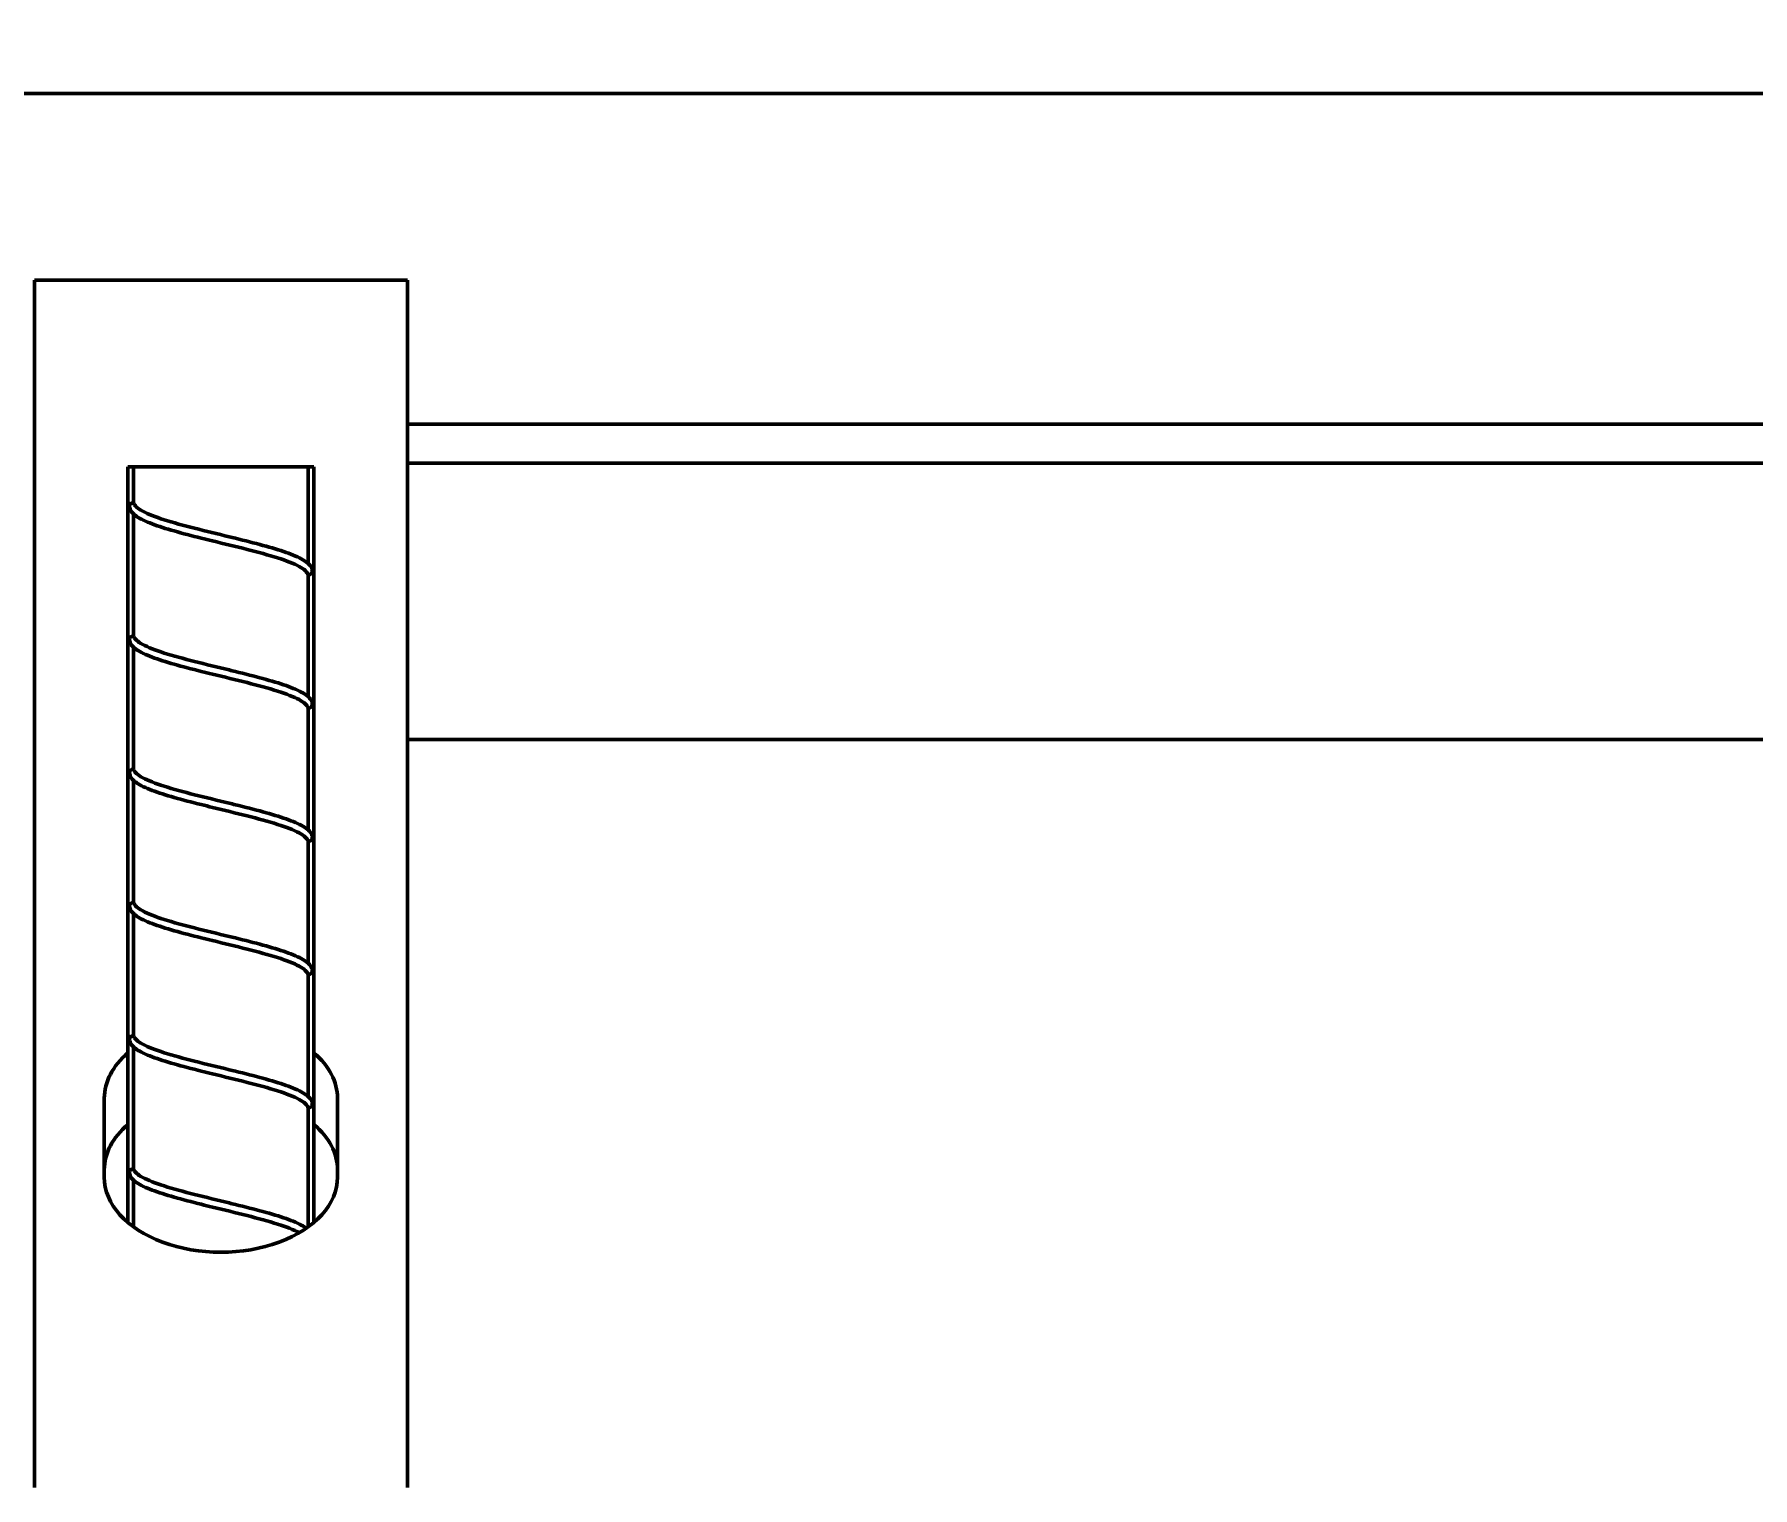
# Model space of a CAD drawing. Header units: inches. Extents: x 39 to 190, y 80 to 114.
# Drawn here: x 71.338 to 75.945, y 88.814 to 92.71 of the extents above; entities that cross this region are included whole.
import ezdxf

# ---------------------------------------------------------------- set-up
doc = ezdxf.new("R2010")
doc.units = ezdxf.units.IN
doc.header["$LTSCALE"] = 8
doc.header["$MEASUREMENT"] = 0
doc.layers.add('Visible (ANSI)', color=7, linetype='Continuous', lineweight=50)
doc.styles.add('Dim Text (Zurn)', font='')
doc.styles.add('ZURN', font='romans.shx')
doc.styles.get('Dim Text (Zurn)').set_extended_font_data('Tahoma', italic=True)
doc.dimstyles.new('Frac 1_32 (Zurn)', dxfattribs={"dimscale": 8, "dimtxt": 0.125, "dimasz": 0.098425, "dimexe": 0.125, "dimexo": 0.0625, "dimgap": 0.031496, "dimtad": 0, "dimtih": 1, "dimtoh": 1, "dimdec": 5, "dimrnd": 1e-08, "dimzin": 0, "dimdsep": 46, "dimlunit": 5, "dimtxsty": 'Dim Text (Zurn)', "dimcen": 0.09, "dimdle": 0.393701, "dimclrd": 256, "dimclre": 256, "dimclrt": 256, "dimadec": 0, "dimazin": 3, "dimtfac": 0.96, "dimtdec": 5, "dimtofl": 0, "dimtmove": 0, "dimatfit": 3, "dimfxl": 0, "dimtolj": 1, "dimtzin": 12, "dimlwd": -1, "dimlwe": -1, "dimarcsym": 0})

# ---------------------------------------------------------------- blocks, each defined once
blk = doc.blocks.new('*D3')
for p, q in [((67.8384, 92.9999), (67.8384, 96.4334)), ((187.8384, 92.9999), (187.8384, 96.4334)), ((68.6258, 95.4334), (123.3483, 95.4334)), ((187.051, 95.4334), (132.3284, 95.4334))]:
    blk.add_line(p, q)
for points in [[(68.6258, 95.5647), (68.6258, 95.3022), (67.8384, 95.4334)], [(187.051, 95.5647), (187.051, 95.3022), (187.8384, 95.4334)]]:
    blk.add_solid(points)
at = {"layer": 'Defpoints', "color": 0}
for p in [(67.8384, 95.4334), (67.8384, 92.4999), (187.8384, 92.4999)]:
    blk.add_point(p, dxfattribs=at)
at = {"insert": (123.6003, 96.1953), "char_height": 1, "attachment_point": 1, "style": 'ZURN'}
blk.add_mtext('\\A1;120 [3048]', dxfattribs=at)
blk = doc.blocks.new('*D4')
for p, q in [((65.3385, 91.3199), (65.3385, 99.6398)), ((187.8384, 92.7838), (187.8384, 99.6398)), ((66.1259, 98.6398), (121.7098, 98.6398)), ((187.051, 98.6398), (131.4671, 98.6398))]:
    blk.add_line(p, q)
for points in [[(66.1259, 98.771), (66.1259, 98.5085), (65.3385, 98.6398)], [(187.051, 98.771), (187.051, 98.5085), (187.8384, 98.6398)]]:
    blk.add_solid(points)
at = {"layer": 'Defpoints', "color": 0}
for p in [(187.8384, 98.6398), (187.8384, 92.2838), (65.3385, 90.8199)]:
    blk.add_point(p, dxfattribs=at)
at = {"insert": (121.9618, 99.9264), "char_height": 1, "attachment_point": 1, "style": 'ZURN'}
blk.add_mtext('\\A1;122{\\H0.960000x;\\S1/2;} [3111]', dxfattribs=at)

msp = doc.modelspace()

# ---------------------------------------------------------------- linework, layer by layer
at = {"layer": 'Visible (ANSI)'}
for p, q in [((67.838386, 92.550861), (187.838386, 92.550861)), ((71.338386, 91.229861), (71.338386, 92.050861)), ((71.338386, 92.050861), (72.338386, 92.050861)), ((72.338386, 92.050861), (72.338386, 91.229861)), ((72.338386, 91.664861), (86.713386, 91.664861)), ((71.589011, 91.550861), (71.604491, 91.550861)), ((71.589011, 89.525045), (71.589011, 91.550861)), ((71.604491, 91.550861), (71.604491, 91.45411)), ((71.604491, 91.550861), (72.072281, 91.550861)), ((72.072281, 91.291502), (72.072281, 91.550861)), ((72.072281, 91.550861), (72.087761, 91.550861)), ((72.087761, 89.525045), (72.087761, 91.550861)), ((72.338386, 91.559861), (86.713386, 91.559861)), ((71.604491, 91.423683), (71.604491, 91.096967)), ((72.072281, 90.934359), (72.072281, 91.260853)), ((71.338386, 91.134106), (71.338386, 91.229861)), ((72.338386, 91.134106), (72.338386, 91.229861)), ((71.338386, 89.101525), (71.338386, 91.134106)), ((72.338386, 89.101525), (72.338386, 91.134106)), ((71.604491, 91.06654), (71.604491, 90.739824)), ((72.072281, 90.577216), (72.072281, 90.90371)), ((86.713386, 90.819861), (72.338386, 90.819861)), ((71.604491, 90.709397), (71.604491, 90.382681)), ((72.072281, 90.220073), (72.072281, 90.546567)), ((71.604491, 90.352254), (71.604491, 90.025538)), ((72.072281, 89.86293), (72.072281, 90.189424)), ((71.604491, 89.995111), (71.604491, 89.668395)), ((71.525886, 89.646101), (71.525886, 89.858221)), ((72.072281, 89.512889), (72.072281, 89.832281)), ((72.150886, 89.858221), (72.150886, 89.646101)), ((71.604491, 89.637968), (71.604491, 89.512889)), ((71.338386, 89.101525), (71.338386, 88.814258)), ((72.338386, 88.814258), (72.338386, 89.101525))]:
    msp.add_line(p, q, dxfattribs=at)
for centre, major_axis, start_param, end_param in [((71.838386, 89.858221), (-0.3125, 0), 5.63635823, 6.28318531), ((71.838386, 89.858221), (0.3125, 0), 0, 0.64682707), ((71.838386, 89.66671), (-0.3125, 0), 5.63635823, 6.28318531), ((71.838386, 89.66671), (0.3125, 0), 0, 0.64682707), ((71.838386, 89.646101), (0.3125, 0), 3.14159265, 6.28318531)]:
    msp.add_ellipse(centre, major_axis=major_axis, ratio=0.64278761, start_param=start_param, end_param=end_param, dxfattribs=at)
for points, knots in [([(71.593625, 91.444242), (71.593611, 91.445136), (71.593673, 91.44603), (71.594019, 91.447988), (71.594355, 91.449007), (71.595377, 91.450777), (71.59602, 91.451485), (71.597676, 91.452694), (71.598709, 91.453155), (71.601278, 91.453867), (71.602835, 91.454055), (71.604491, 91.45411)], [0.2041550678, 0.2041550678, 0.2041550678, 0.2041550678, 0.211124975, 0.211124975, 0.2200006788, 0.2200006788, 0.228516993, 0.228516993, 0.237949505, 0.237949505, 0.2490827855, 0.2490827855, 0.2490827855, 0.2490827855]), ([(71.593916, 91.441448), (71.593826, 91.44191), (71.593757, 91.442378), (71.59366, 91.44331), (71.593632, 91.443776), (71.593625, 91.444242)], [0.1968141567, 0.1968141567, 0.1968141567, 0.1968141567, 0.2005241267, 0.2005241267, 0.20415506784, 0.20415506784, 0.20415506784, 0.20415506784]), ([(71.785895, 91.359339), (71.760433, 91.365675), (71.735562, 91.372093), (71.691083, 91.384728), (71.670888, 91.3911), (71.636837, 91.403966), (71.622743, 91.410574), (71.602841, 91.424161), (71.596067, 91.430428), (71.593916, 91.441448)], [0, 0, 0, 0, 0.203969624, 0.203969624, 0.406026718, 0.406026718, 0.612891389, 0.612891389, 0.811777187, 0.811777187, 0.811777187, 0.811777187]), ([(71.604491, 91.45411), (71.6065, 91.446492), (71.61479, 91.43895), (71.642943, 91.423715), (71.662522, 91.416174), (71.710351, 91.400939), (71.738116, 91.393397), (71.798043, 91.378162), (71.829596, 91.370621), (71.866346, 91.361667), (71.871803, 91.360333), (71.877221, 91.359)], [0, 0, 0, 0, 0.24627901, 0.24627901, 0.49255802, 0.49255802, 0.73883703, 0.73883703, 0.98511604, 0.98511604, 1.02832352, 1.02832352, 1.02832352, 1.02832352]), ([(72.072281, 91.260853), (72.070271, 91.26847), (72.061982, 91.276012), (72.033828, 91.291247), (72.014249, 91.298789), (71.966421, 91.314024), (71.938655, 91.321565), (71.878729, 91.3368), (71.847175, 91.344342), (71.805788, 91.354426), (71.795763, 91.356884), (71.785895, 91.359339)], [0, 0, 0, 0, 0.24627901, 0.24627901, 0.49255802, 0.49255802, 0.73883703, 0.73883703, 0.98511604, 0.98511604, 1.06484963, 1.06484963, 1.06484963, 1.06484963]), ([(71.877221, 91.359), (71.902888, 91.352688), (71.928229, 91.346295), (71.974088, 91.333719), (71.995207, 91.327378), (72.031402, 91.314624), (72.046764, 91.308078), (72.070104, 91.294388), (72.078282, 91.287793), (72.082264, 91.276444), (72.082609, 91.2752), (72.082868, 91.27387)], [0, 0, 0, 0, 0.203430746, 0.203430746, 0.404937263, 0.404937263, 0.610847612, 0.610847612, 0.824043032, 0.824043032, 0.848613207, 0.848613207, 0.848613207, 0.848613207]), ([(72.083146, 91.270694), (72.083136, 91.270016), (72.08308, 91.269341), (72.082861, 91.267956), (72.082686, 91.267253), (72.082199, 91.265922), (72.081889, 91.265305), (72.081503, 91.264741), (72.080903, 91.263865), (72.080151, 91.263167), (72.078255, 91.262), (72.077088, 91.261573), (72.074678, 91.261046), (72.073502, 91.260911), (72.072281, 91.260853)], [0.3821097739, 0.3821097739, 0.3821097739, 0.3821097739, 0.3872039956, 0.3872039956, 0.3928251793, 0.3928251793, 0.3984422247, 0.3984422247, 0.3984422247, 0.4071726646, 0.4071726646, 0.4168933733, 0.4168933733, 0.4250635496, 0.4250635496, 0.4250635496, 0.4250635496]), ([(72.082869, 91.27387), (72.082941, 91.273499), (72.082999, 91.273123), (72.083122, 91.272066), (72.083157, 91.271378), (72.083146, 91.270694)], [0.37409280016, 0.37409280016, 0.37409280016, 0.37409280016, 0.37696993648, 0.37696993648, 0.3821097739, 0.3821097739, 0.3821097739, 0.3821097739]), ([(71.593625, 91.087099), (71.593614, 91.087776), (71.593647, 91.088452), (71.593872, 91.090258), (71.594158, 91.091343), (71.595084, 91.093228), (71.595676, 91.093989), (71.597218, 91.095284), (71.598174, 91.095785), (71.600574, 91.096586), (71.602047, 91.096824), (71.603919, 91.096944), (71.604204, 91.096957), (71.604491, 91.096967)], [0.417878671, 0.417878671, 0.417878671, 0.417878671, 0.4230865849, 0.4230865849, 0.4321036876, 0.4321036876, 0.4405341613, 0.4405341613, 0.4495606349, 0.4495606349, 0.460228049, 0.460228049, 0.4621310574, 0.4621310574, 0.4621310574, 0.4621310574]), ([(71.593916, 91.084305), (71.59387, 91.084542), (71.593829, 91.084782), (71.593693, 91.085706), (71.593636, 91.086403), (71.593625, 91.087099)], [0.41063356743, 0.41063356743, 0.41063356743, 0.41063356743, 0.41251889245, 0.41251889245, 0.41787867097, 0.41787867097, 0.41787867097, 0.41787867097]), ([(71.785895, 91.002196), (71.760433, 91.008532), (71.735562, 91.01495), (71.691083, 91.027585), (71.670888, 91.033957), (71.636837, 91.046823), (71.622743, 91.053431), (71.602841, 91.067018), (71.596067, 91.073286), (71.593916, 91.084305)], [0, 0, 0, 0, 0.203969624, 0.203969624, 0.406026718, 0.406026718, 0.612891389, 0.612891389, 0.811777187, 0.811777187, 0.811777187, 0.811777187]), ([(71.604491, 91.096967), (71.6065, 91.089349), (71.61479, 91.081808), (71.642943, 91.066573), (71.662522, 91.059031), (71.710351, 91.043796), (71.738116, 91.036254), (71.798043, 91.021019), (71.829596, 91.013478), (71.866346, 91.004524), (71.871803, 91.00319), (71.877221, 91.001857)], [0, 0, 0, 0, 0.24627901, 0.24627901, 0.49255802, 0.49255802, 0.73883703, 0.73883703, 0.98511604, 0.98511604, 1.02832352, 1.02832352, 1.02832352, 1.02832352]), ([(72.072281, 90.90371), (72.070271, 90.911328), (72.061982, 90.918869), (72.033828, 90.934104), (72.014249, 90.941646), (71.966421, 90.956881), (71.938655, 90.964422), (71.878729, 90.979657), (71.847175, 90.987199), (71.805788, 90.997283), (71.795763, 90.999741), (71.785895, 91.002196)], [0, 0, 0, 0, 0.24627901, 0.24627901, 0.49255802, 0.49255802, 0.73883703, 0.73883703, 0.98511604, 0.98511604, 1.06484963, 1.06484963, 1.06484963, 1.06484963]), ([(71.877221, 91.001857), (71.902888, 90.995545), (71.928229, 90.989152), (71.974088, 90.976576), (71.995207, 90.970235), (72.031402, 90.957481), (72.046764, 90.950935), (72.070104, 90.937245), (72.078282, 90.93065), (72.082264, 90.919301), (72.082609, 90.918057), (72.082868, 90.916728)], [0, 0, 0, 0, 0.203430746, 0.203430746, 0.404937263, 0.404937263, 0.610847612, 0.610847612, 0.824043032, 0.824043032, 0.848613207, 0.848613207, 0.848613207, 0.848613207]), ([(72.083146, 90.913551), (72.083134, 90.91275), (72.083059, 90.911952), (72.082695, 90.910018), (72.082322, 90.908937), (72.081202, 90.907069), (72.080499, 90.906324), (72.078709, 90.905076), (72.077611, 90.90461), (72.075115, 90.903958), (72.073737, 90.90378), (72.072281, 90.90371)], [0.4070694998, 0.4070694998, 0.4070694998, 0.4070694998, 0.41407489, 0.41407489, 0.4246413999, 0.4246413999, 0.4348059911, 0.4348059911, 0.4458544795, 0.4458544795, 0.4570196833, 0.4570196833, 0.4570196833, 0.4570196833]), ([(72.082869, 90.916728), (72.082966, 90.916231), (72.083037, 90.915726), (72.083134, 90.914664), (72.083155, 90.914107), (72.083146, 90.913551)], [0.39774355225, 0.39774355225, 0.39774355225, 0.39774355225, 0.40221810039, 0.40221810039, 0.40706949981, 0.40706949981, 0.40706949981, 0.40706949981]), ([(71.593625, 90.729956), (71.59361, 90.730885), (71.593677, 90.731813), (71.594045, 90.733794), (71.594389, 90.734803), (71.595427, 90.736555), (71.596079, 90.737255), (71.597754, 90.738449), (71.5988, 90.738904), (71.601357, 90.73959), (71.602877, 90.739771), (71.604491, 90.739824)], [0.3991340726, 0.3991340726, 0.3991340726, 0.3991340726, 0.4062073683, 0.4062073683, 0.4148440588, 0.4148440588, 0.4231638842, 0.4231638842, 0.4324220678, 0.4324220678, 0.4430268626, 0.4430268626, 0.4430268626, 0.4430268626]), ([(71.593916, 90.727162), (71.593819, 90.727659), (71.593746, 90.728163), (71.593697, 90.728672), (71.593656, 90.729097), (71.593632, 90.729527), (71.593625, 90.729956)], [0.39195298861, 0.39195298861, 0.39195298861, 0.39195298861, 0.39586108168, 0.39586108168, 0.39586108168, 0.3991340726, 0.3991340726, 0.3991340726, 0.3991340726]), ([(71.785895, 90.645053), (71.760433, 90.65139), (71.735562, 90.657807), (71.691083, 90.670442), (71.670888, 90.676814), (71.636837, 90.68968), (71.622743, 90.696289), (71.602841, 90.709875), (71.596067, 90.716143), (71.593916, 90.727162)], [0, 0, 0, 0, 0.203969624, 0.203969624, 0.406026718, 0.406026718, 0.612891389, 0.612891389, 0.811777187, 0.811777187, 0.811777187, 0.811777187]), ([(71.604491, 90.739824), (71.6065, 90.732206), (71.61479, 90.724665), (71.642943, 90.70943), (71.662522, 90.701888), (71.710351, 90.686653), (71.738116, 90.679112), (71.798043, 90.663877), (71.829596, 90.656335), (71.866346, 90.647381), (71.871803, 90.646047), (71.877221, 90.644714)], [0, 0, 0, 0, 0.24627901, 0.24627901, 0.49255802, 0.49255802, 0.73883703, 0.73883703, 0.98511604, 0.98511604, 1.02832352, 1.02832352, 1.02832352, 1.02832352]), ([(72.072281, 90.546567), (72.070271, 90.554185), (72.061982, 90.561726), (72.033828, 90.576961), (72.014249, 90.584503), (71.966421, 90.599738), (71.938655, 90.60728), (71.878729, 90.622515), (71.847175, 90.630056), (71.805788, 90.64014), (71.795763, 90.642598), (71.785895, 90.645053)], [0, 0, 0, 0, 0.24627901, 0.24627901, 0.49255802, 0.49255802, 0.73883703, 0.73883703, 0.98511604, 0.98511604, 1.06484963, 1.06484963, 1.06484963, 1.06484963]), ([(71.877221, 90.644714), (71.902888, 90.638402), (71.928229, 90.63201), (71.974088, 90.619433), (71.995207, 90.613092), (72.031402, 90.600338), (72.046764, 90.593792), (72.070104, 90.580103), (72.078282, 90.573507), (72.082264, 90.562158), (72.082609, 90.560914), (72.082868, 90.559585)], [0, 0, 0, 0, 0.203430746, 0.203430746, 0.404937263, 0.404937263, 0.610847612, 0.610847612, 0.824043032, 0.824043032, 0.848613207, 0.848613207, 0.848613207, 0.848613207]), ([(72.083146, 90.556409), (72.08313, 90.555388), (72.083014, 90.554373), (72.082505, 90.552295), (72.082079, 90.551279), (72.080852, 90.549525), (72.080092, 90.548834), (72.078178, 90.54768), (72.076999, 90.547259), (72.074607, 90.546753), (72.073464, 90.546624), (72.072281, 90.546567)], [0.2144765289, 0.2144765289, 0.2144765289, 0.2144765289, 0.2222697322, 0.2222697322, 0.2313065156, 0.2313065156, 0.2402001913, 0.2402001913, 0.2501394448, 0.2501394448, 0.2582108371, 0.2582108371, 0.2582108371, 0.2582108371]), ([(72.082869, 90.559585), (72.083009, 90.558865), (72.083096, 90.558129), (72.083146, 90.557062), (72.083152, 90.556735), (72.083146, 90.556409)], [0.20632631581, 0.20632631581, 0.20632631581, 0.20632631581, 0.2119838659, 0.2119838659, 0.21447652895, 0.21447652895, 0.21447652895, 0.21447652895]), ([(71.593625, 90.372814), (71.593614, 90.37349), (71.593647, 90.374166), (71.593872, 90.375972), (71.594158, 90.377058), (71.595084, 90.378942), (71.595676, 90.379703), (71.597219, 90.380999), (71.598174, 90.381499), (71.600574, 90.3823), (71.602047, 90.382538), (71.603919, 90.382658), (71.604204, 90.382672), (71.604491, 90.382681)], [0.4033650755, 0.4033650755, 0.4033650755, 0.4033650755, 0.408528082, 0.408528082, 0.4174664401, 0.4174664401, 0.4258234337, 0.4258234337, 0.4347714159, 0.4347714159, 0.4453461695, 0.4453461695, 0.4472320325, 0.4472320325, 0.4472320325, 0.4472320325]), ([(71.604491, 90.382681), (71.6065, 90.375063), (71.61479, 90.367522), (71.642943, 90.352287), (71.662522, 90.344745), (71.710351, 90.32951), (71.738116, 90.321969), (71.798043, 90.306734), (71.829596, 90.299192), (71.866346, 90.290238), (71.871803, 90.288904), (71.877221, 90.287571)], [0, 0, 0, 0, 0.24627901, 0.24627901, 0.49255802, 0.49255802, 0.73883703, 0.73883703, 0.98511604, 0.98511604, 1.02832352, 1.02832352, 1.02832352, 1.02832352]), ([(71.593916, 90.370019), (71.59387, 90.370257), (71.593829, 90.370496), (71.593794, 90.370736), (71.593693, 90.37142), (71.593636, 90.372117), (71.593625, 90.372814)], [0.39618211705, 0.39618211705, 0.39618211705, 0.39618211705, 0.39805269468, 0.39805269468, 0.39805269468, 0.40336507552, 0.40336507552, 0.40336507552, 0.40336507552]), ([(71.785895, 90.287911), (71.760433, 90.294247), (71.735562, 90.300665), (71.691083, 90.313299), (71.670888, 90.319671), (71.636837, 90.332537), (71.622743, 90.339146), (71.602841, 90.352732), (71.596067, 90.359), (71.593916, 90.370019)], [0, 0, 0, 0, 0.203969624, 0.203969624, 0.406026718, 0.406026718, 0.612891389, 0.612891389, 0.811777187, 0.811777187, 0.811777187, 0.811777187]), ([(72.072281, 90.189424), (72.070271, 90.197042), (72.061982, 90.204583), (72.033828, 90.219818), (72.014249, 90.22736), (71.966421, 90.242595), (71.938655, 90.250137), (71.878729, 90.265372), (71.847175, 90.272913), (71.805788, 90.282997), (71.795763, 90.285455), (71.785895, 90.287911)], [0, 0, 0, 0, 0.24627901, 0.24627901, 0.49255802, 0.49255802, 0.73883703, 0.73883703, 0.98511604, 0.98511604, 1.06484963, 1.06484963, 1.06484963, 1.06484963]), ([(71.877221, 90.287572), (71.902888, 90.28126), (71.928229, 90.274867), (71.974088, 90.26229), (71.995207, 90.25595), (72.031402, 90.243195), (72.046764, 90.23665), (72.070104, 90.22296), (72.078282, 90.216364), (72.082264, 90.205016), (72.082609, 90.203771), (72.082868, 90.202442)], [0, 0, 0, 0, 0.203430746, 0.203430746, 0.404937263, 0.404937263, 0.610847612, 0.610847612, 0.824043032, 0.824043032, 0.848613207, 0.848613207, 0.848613207, 0.848613207]), ([(72.083146, 90.199266), (72.08313, 90.198254), (72.083016, 90.197249), (72.082514, 90.195176), (72.08209, 90.194158), (72.080868, 90.192399), (72.080111, 90.191706), (72.078202, 90.190548), (72.077027, 90.190125), (72.074629, 90.189612), (72.073476, 90.189482), (72.072281, 90.189424)], [0.2017358092, 0.2017358092, 0.2017358092, 0.2017358092, 0.2093917197, 0.2093917197, 0.2183592436, 0.2183592436, 0.2271757433, 0.2271757433, 0.2370177383, 0.2370177383, 0.2450975683, 0.2450975683, 0.2450975683, 0.2450975683]), ([(72.082869, 90.202442), (72.083007, 90.201732), (72.083093, 90.201006), (72.083146, 90.199939), (72.083152, 90.199602), (72.083146, 90.199266)], [0.19365485599, 0.19365485599, 0.19365485599, 0.19365485599, 0.19919025146, 0.19919025146, 0.20173580921, 0.20173580921, 0.20173580921, 0.20173580921]), ([(71.593625, 90.015671), (71.593621, 90.015891), (71.593623, 90.01611), (71.593663, 90.017583), (71.593849, 90.018818), (71.594586, 90.020926), (71.59507, 90.021781), (71.596399, 90.023266), (71.597219, 90.02384), (71.599269, 90.024801), (71.600558, 90.025137), (71.602796, 90.025445), (71.603634, 90.02551), (71.604491, 90.025538)], [0.1915703884, 0.1915703884, 0.1915703884, 0.1915703884, 0.1932465161, 0.1932465161, 0.202831746, 0.202831746, 0.211131424, 0.211131424, 0.2197778812, 0.2197778812, 0.230077806, 0.230077806, 0.2359190284, 0.2359190284, 0.2359190284, 0.2359190284]), ([(71.785895, 89.930768), (71.760433, 89.937104), (71.735562, 89.943522), (71.691083, 89.956156), (71.670888, 89.962528), (71.636837, 89.975394), (71.622743, 89.982003), (71.602841, 89.995589), (71.596067, 90.001857), (71.593916, 90.012876)], [0, 0, 0, 0, 0.203969624, 0.203969624, 0.406026718, 0.406026718, 0.612891389, 0.612891389, 0.811777187, 0.811777187, 0.811777187, 0.811777187]), ([(71.604491, 90.025538), (71.6065, 90.017921), (71.61479, 90.010379), (71.642943, 89.995144), (71.662522, 89.987602), (71.710351, 89.972367), (71.738116, 89.964826), (71.798043, 89.949591), (71.829596, 89.942049), (71.866346, 89.933095), (71.871803, 89.931761), (71.877221, 89.930429)], [0, 0, 0, 0, 0.24627901, 0.24627901, 0.49255802, 0.49255802, 0.73883703, 0.73883703, 0.98511604, 0.98511604, 1.02832352, 1.02832352, 1.02832352, 1.02832352]), ([(72.072281, 89.832281), (72.070271, 89.839899), (72.061982, 89.847441), (72.033828, 89.862676), (72.014249, 89.870217), (71.966421, 89.885452), (71.938655, 89.892994), (71.878729, 89.908229), (71.847175, 89.91577), (71.805788, 89.925854), (71.795763, 89.928312), (71.785895, 89.930768)], [0, 0, 0, 0, 0.24627901, 0.24627901, 0.49255802, 0.49255802, 0.73883703, 0.73883703, 0.98511604, 0.98511604, 1.06484963, 1.06484963, 1.06484963, 1.06484963]), ([(71.877221, 89.930429), (71.902888, 89.924117), (71.928229, 89.917724), (71.974088, 89.905147), (71.995207, 89.898807), (72.031402, 89.886053), (72.046764, 89.879507), (72.070104, 89.865817), (72.078282, 89.859221), (72.082264, 89.847873), (72.082609, 89.846628), (72.082868, 89.845299)], [0, 0, 0, 0, 0.203430746, 0.203430746, 0.404937263, 0.404937263, 0.610847612, 0.610847612, 0.824043032, 0.824043032, 0.848613207, 0.848613207, 0.848613207, 0.848613207]), ([(72.083146, 89.842123), (72.083134, 89.841322), (72.083059, 89.840525), (72.082695, 89.838591), (72.082322, 89.83751), (72.081203, 89.835642), (72.0805, 89.834896), (72.078711, 89.833648), (72.077613, 89.833182), (72.075117, 89.832529), (72.073738, 89.832351), (72.072281, 89.832281)], [0.4070736704, 0.4070736704, 0.4070736704, 0.4070736704, 0.4140736516, 0.4140736516, 0.4246410493, 0.4246410493, 0.434805854, 0.434805854, 0.4458536327, 0.4458536327, 0.4570245036, 0.4570245036, 0.4570245036, 0.4570245036]), ([(72.082869, 89.845299), (72.082965, 89.844803), (72.083036, 89.844299), (72.083134, 89.843237), (72.083155, 89.842679), (72.083146, 89.842123)], [0.39774755854, 0.39774755854, 0.39774755854, 0.39774755854, 0.40221639818, 0.40221639818, 0.40707367037, 0.40707367037, 0.40707367037, 0.40707367037]), ([(71.593625, 89.658528), (71.593614, 89.659204), (71.593647, 89.65988), (71.593872, 89.661685), (71.594157, 89.662771), (71.595083, 89.664655), (71.595675, 89.665417), (71.596917, 89.66646), (71.597467, 89.666805), (71.598713, 89.667406), (71.59941, 89.667647), (71.601464, 89.668174), (71.602934, 89.668344), (71.604491, 89.668395)], [0.4252629105, 0.4252629105, 0.4252629105, 0.4252629105, 0.4304142272, 0.4304142272, 0.4393118948, 0.4393118948, 0.4476055892, 0.4476055892, 0.4531243019, 0.4531243019, 0.4591816413, 0.4591816413, 0.4702524139, 0.4702524139, 0.4702524139, 0.4702524139]), ([(71.593916, 89.655734), (71.59387, 89.655971), (71.593829, 89.65621), (71.593794, 89.656451), (71.593693, 89.657134), (71.593636, 89.657831), (71.593625, 89.658528)], [0.41808449305, 0.41808449305, 0.41808449305, 0.41808449305, 0.41995475991, 0.41995475991, 0.41995475991, 0.42526291053, 0.42526291053, 0.42526291053, 0.42526291053]), ([(71.785895, 89.573625), (71.760433, 89.579961), (71.735562, 89.586379), (71.691083, 89.599013), (71.670888, 89.605385), (71.636837, 89.618251), (71.622743, 89.62486), (71.602841, 89.638446), (71.596067, 89.644714), (71.593916, 89.655734)], [0, 0, 0, 0, 0.203969624, 0.203969624, 0.406026718, 0.406026718, 0.612891389, 0.612891389, 0.811777187, 0.811777187, 0.811777187, 0.811777187]), ([(71.604491, 89.668395), (71.6065, 89.660778), (71.61479, 89.653236), (71.642943, 89.638001), (71.662522, 89.63046), (71.710351, 89.615225), (71.738116, 89.607683), (71.798043, 89.592448), (71.829596, 89.584906), (71.866346, 89.575952), (71.871803, 89.574618), (71.877221, 89.573286)], [0, 0, 0, 0, 0.24627901, 0.24627901, 0.49255802, 0.49255802, 0.73883703, 0.73883703, 0.98511604, 0.98511604, 1.02832352, 1.02832352, 1.02832352, 1.02832352]), ([(72.048658, 89.497505), (72.048409, 89.497642), (72.048158, 89.497778), (72.033828, 89.505533), (72.014249, 89.513074), (71.966421, 89.528309), (71.938655, 89.535851), (71.878729, 89.551086), (71.847175, 89.558628), (71.805788, 89.568711), (71.795763, 89.571169), (71.785895, 89.573625)], [0.241855892, 0.241855892, 0.241855892, 0.241855892, 0.246279009, 0.246279009, 0.492558018, 0.492558018, 0.738837027, 0.738837027, 0.985116036, 0.985116036, 1.064849626, 1.064849626, 1.064849626, 1.064849626]), ([(71.877221, 89.573286), (71.902888, 89.566974), (71.928229, 89.560581), (71.974088, 89.548004), (71.995207, 89.541664), (72.031402, 89.52891), (72.046764, 89.522364), (72.061675, 89.513618), (72.064808, 89.511629), (72.067608, 89.509574)], [0, 0, 0, 0, 0.203430746, 0.203430746, 0.404937263, 0.404937263, 0.610847612, 0.610847612, 0.672691963, 0.672691963, 0.672691963, 0.672691963])]:
    msp.add_open_spline(points, degree=3, knots=knots, dxfattribs=at)
msp.add_open_spline([(71.593916, 90.012876), (71.593737, 90.013791), (71.59364, 90.014733), (71.593625, 90.015671)], degree=3, dxfattribs=at)

# ---------------------------------------------------------------- dimensions: what is measured, and where the dimension line sits
for base, p1, p2, picture, middle in [((187.838386, 98.639777), (65.338546, 90.819861), (187.838386, 92.283834), '*D4', (126.588466, 98.639777)), ((67.838386, 95.43344), (187.838386, 92.499861), (67.838386, 92.499861), '*D3', (127.838386, 95.43344))]:
    dim = msp.add_linear_dim(base=base, p1=p1, p2=p2, angle=180, dimstyle='Frac 1_32 (Zurn)', override={"dimtxsty": 'ZURN', "dimatfit": 1})
    dim.commit()
    dim.dimension.update_dxf_attribs({"geometry": picture, "text_midpoint": middle, "dimtype": 160})

doc.saveas('drawing.dxf')
